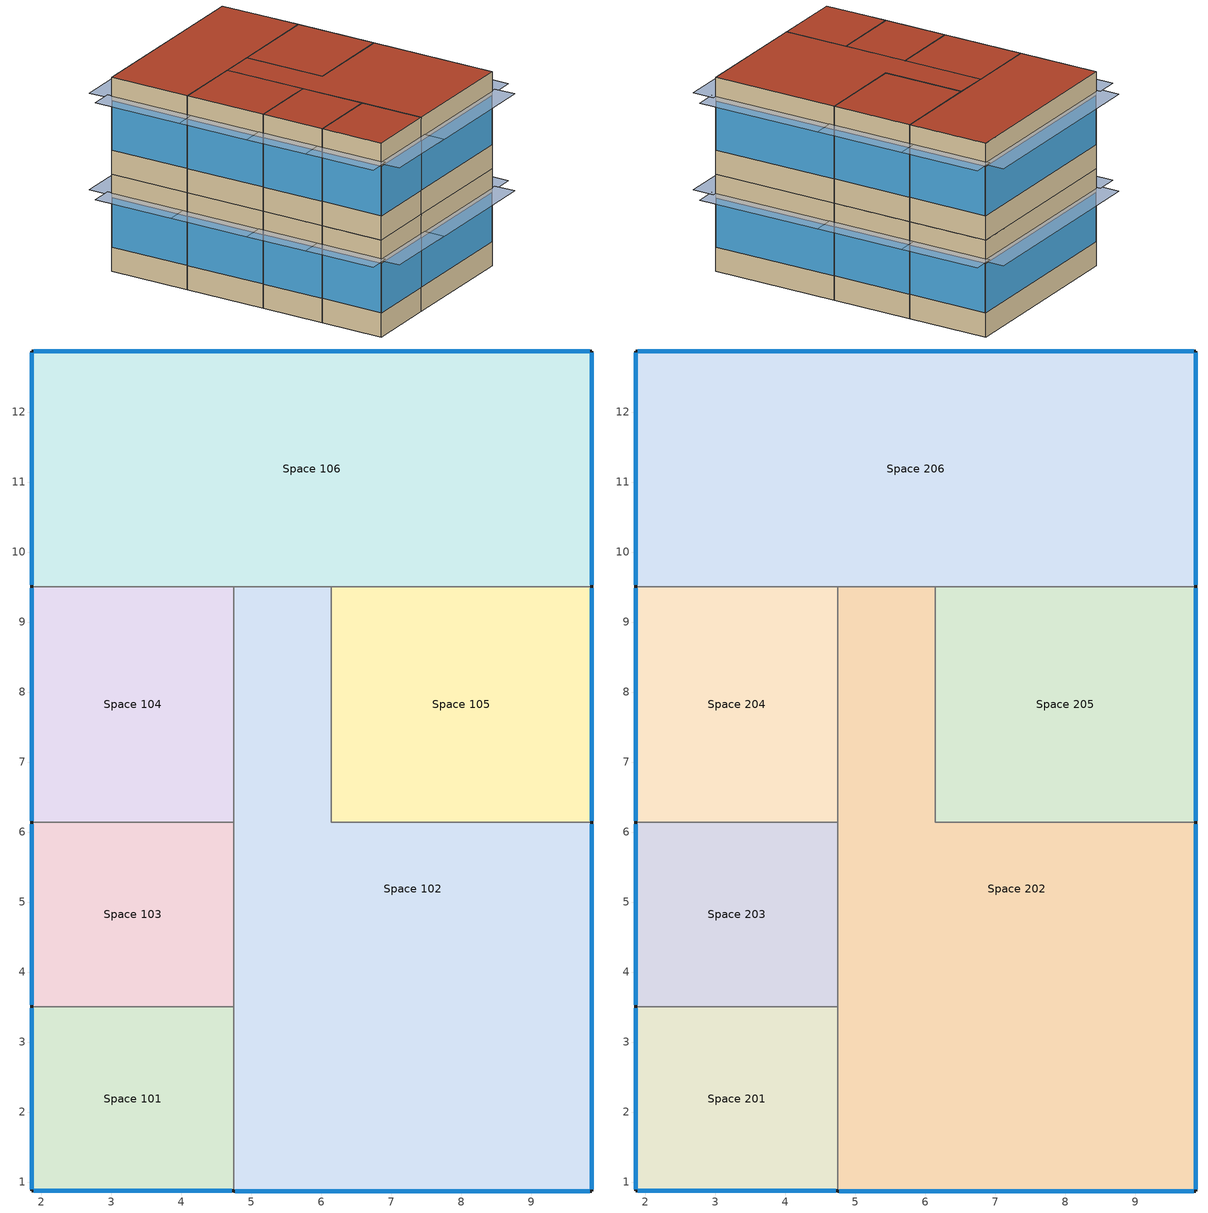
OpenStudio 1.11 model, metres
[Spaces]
Space 101
 floor ground: 4.75,3.5 4.75,0.87 1.87,0.87 1.87,3.5 z0
 wall outside: 1.87,3.5 1.87,0.87 4.75,0.87 z0:4
 wall to Space 103: 4.75,3.5 4.04,3.5 1.87,3.5 z0:4
 wall to Space 102: 4.75,0.87 4.75,3.5 z0:4
 window: 1.87,3.48 1.87,0.9 / 1.89,0.87 4.72,0.87 z1:3.04
Space 102
 floor ground: 6.14,9.5 6.14,6.14 9.87,6.14 9.87,0.87 4.75,0.87 4.75,9.5 z0
 wall outside: 4.75,0.87 9.87,0.87 9.87,6.14 z0:4
 wall to Space 105: 9.87,6.14 6.14,6.14 6.14,9.5 z0:4
 wall to Space 103: 4.75,6.14 4.75,3.5 z0:4
 wall to Space 104: 4.75,9.5 4.75,6.14 z0:4
 wall to Space 106: 6.14,9.5 4.75,9.5 z0:4
 window: 9.87,0.9 9.87,6.11 / 4.77,0.87 9.84,0.87 z1:3.02
Space 103
 floor ground: 4.75,6.14 4.75,3.5 1.87,3.5 1.87,6.14 z0
 wall outside: 1.87,6.14 1.87,3.5 z0:4
 wall to Space 104: 4.75,6.14 4.04,6.14 1.87,6.14 z0:4
 window: 1.87,6.11 1.87,3.53 z1:3.04
Space 104
 floor ground: 4.75,9.5 4.75,6.14 1.87,6.14 1.87,9.5 z0
 wall outside: 1.87,9.5 1.87,6.14 z0:4
 wall to Space 106: 4.75,9.5 1.87,9.5 z0:4
 window: 1.87,9.48 1.87,6.16 z1:3.03
Space 105
 floor ground: 9.87,9.5 9.87,6.14 6.14,6.14 6.14,9.5 z0
 wall outside: 9.87,6.14 9.87,9.5 z0:4
 wall to Space 106: 9.87,9.5 6.14,9.5 z0:4
 window: 9.87,6.16 9.87,9.48 z1:3.03
Space 106
 floor ground: 9.87,12.87 9.87,9.5 1.87,9.5 1.87,12.87 z0
 wall outside: 9.87,9.5 9.87,12.87 1.87,12.87 1.87,9.5 z0:4
 window: 1.87,12.85 1.87,9.53 / 9.87,9.53 9.87,12.85 z1:3.03; 9.84,12.87 1.89,12.87 z1:3.01
Space 201
 floor to Space 101: 4.75,3.5 4.75,0.87 1.87,0.87 1.87,3.5 z4
 wall outside: 1.87,3.5 1.87,0.87 4.75,0.87 z4:8
 wall to Space 203: 4.75,3.5 4.04,3.5 1.87,3.5 z4:8
 wall to Space 202: 4.75,0.87 4.75,3.5 z4:8
 window: 1.87,3.48 1.87,0.9 / 1.89,0.87 4.72,0.87 z5:7.04
 roof outside: 4.75,0.87 4.75,3.5 1.87,3.5 1.87,0.87 z8
Space 202
 floor to Space 102: 6.14,9.5 6.14,6.14 9.87,6.14 9.87,0.87 4.75,0.87 4.75,9.5 z4
 wall outside: 4.75,0.87 9.87,0.87 9.87,6.14 z4:8
 wall to Space 205: 9.87,6.14 6.14,6.14 6.14,9.5 z4:8
 wall to Space 203: 4.75,6.14 4.75,3.5 z4:8
 wall to Space 204: 4.75,9.5 4.75,6.14 z4:8
 wall to Space 206: 6.14,9.5 4.75,9.5 z4:8
 window: 4.77,0.87 9.84,0.87 / 9.87,0.9 9.87,6.11 z5:7.02
 roof outside: 9.87,0.87 9.87,6.14 6.14,6.14 6.14,9.5 4.75,9.5 4.75,0.87 z8
Space 203
 floor to Space 103: 4.75,6.14 4.75,3.5 1.87,3.5 1.87,6.14 z4
 wall outside: 1.87,6.14 1.87,3.5 z4:8
 wall to Space 204: 4.75,6.14 4.04,6.14 1.87,6.14 z4:8
 window: 1.87,6.11 1.87,3.53 z5:7.04
 roof outside: 4.75,3.5 4.75,6.14 1.87,6.14 1.87,3.5 z8
Space 204
 floor to Space 104: 4.75,9.5 4.75,6.14 1.87,6.14 1.87,9.5 z4
 wall outside: 1.87,9.5 1.87,6.14 z4:8
 wall to Space 206: 4.75,9.5 1.87,9.5 z4:8
 window: 1.87,9.48 1.87,6.16 z5:7.03
 roof outside: 4.75,6.14 4.75,9.5 1.87,9.5 1.87,6.14 z8
Space 205
 floor to Space 105: 9.87,9.5 9.87,6.14 6.14,6.14 6.14,9.5 z4
 wall outside: 9.87,6.14 9.87,9.5 z4:8
 wall to Space 206: 9.87,9.5 6.14,9.5 z4:8
 window: 9.87,6.16 9.87,9.48 z5:7.03
 roof outside: 6.14,6.14 9.87,6.14 9.87,9.5 6.14,9.5 z8
Space 206
 floor to Space 106: 9.87,12.87 9.87,9.5 1.87,9.5 1.87,12.87 z4
 wall outside: 9.87,9.5 9.87,12.87 1.87,12.87 1.87,9.5 z4:8
 window: 9.84,12.87 1.89,12.87 z5:7.01; 9.87,9.53 9.87,12.85 / 1.87,12.85 1.87,9.53 z5:7.03
 roof outside: 9.87,9.5 9.87,12.87 1.87,12.87 1.87,9.5 z8
shading: 1.87,0.69 1.87,3.68 0.97,3.68 0.97,0.69 z3.24; 10.76,5.96 10.76,9.68 9.87,9.68 9.87,5.96 z3.23; 1.87,3.33 1.87,6.32 0.97,6.32 0.97,3.33 z3.24; 1.87,5.96 1.87,9.68 0.97,9.68 0.97,5.96 z3.23; 10.04,-0.02 10.04,0.87 4.57,0.87 4.57,-0.02 z7.22; 1.87,0.69 1.87,3.68 0.97,3.68 0.97,0.69 z7.24; 10.04,-0.02 10.04,0.87 4.57,0.87 4.57,-0.02 z3.22; 10.75,0.7 10.75,6.31 9.87,6.31 9.87,0.7 z3.22; 10.76,5.96 10.76,9.68 9.87,9.68 9.87,5.96 z7.23; 10.76,9.33 10.76,13.05 9.87,13.05 9.87,9.33 z7.23; 10.76,9.33 10.76,13.05 9.87,13.05 9.87,9.33 z3.23; 4.93,-0.02 4.93,0.87 1.69,0.87 1.69,-0.02 z3.24; 1.87,9.33 1.87,13.05 0.97,13.05 0.97,9.33 z7.23; 10.75,0.7 10.75,6.31 9.87,6.31 9.87,0.7 z7.22; 10.04,12.87 10.04,13.76 1.69,13.76 1.69,12.87 z7.21; 1.87,5.96 1.87,9.68 0.97,9.68 0.97,5.96 z7.23; 10.04,12.87 10.04,13.76 1.69,13.76 1.69,12.87 z3.21; 4.93,-0.02 4.93,0.87 1.69,0.87 1.69,-0.02 z7.24; 1.87,3.33 1.87,6.32 0.97,6.32 0.97,3.33 z7.24; 1.87,9.33 1.87,13.05 0.97,13.05 0.97,9.33 z3.23
[Building]
Building 1: North Axis {deg}=-0; Space Type=189.1-2009 - Office - OpenOffice - CZ4-8; Default Construction Set=189.1-2009 - CZ5 - Office
[Site]
Piacenza: Latitude {deg}=44.92; Longitude {deg}=9.73; Time Zone {hr}=1; Elevation {m}=134
[ClimateZones]
Climate Zone Institution Name 1=ASHRAE; Climate Zone Document Name 1=ANSI/ASHRAE Standard 169; Climate Zone Document Year 1=2006; Climate Zone Institution Name 2=CEC; Climate Zone Document Name 2=California Climate Zone Descriptions; Climate Zone Document Year 2=1995
[SizingPeriod:DesignDay] Barometric Pressure {Pa}=99726; Sky Clearness=0; Rain Indicator=0; Snow Indicator=0; Day of Month=21; Daylight Saving Time Indicator=0; Dry-Bulb Temperature Range Modifier Type=DefaultMultipliers
Name | Maximum Dry-Bulb Temperature {C} | Daily Dry-Bulb Temperature Range {deltaC} | Humidity Indicating Conditions at Maximum Dry-Bulb | Wind Speed {m/s} | Wind Direction {deg} | Month | Day Type | Humidity Indicating Type | Solar Model Indicator | ASHRAE Taub | ASHRAE Taud
Piacenza Ann Clg .4% Condns DB=>MWB | 33.1 | 11.9 | 22.7 | 2.3 | 90 | 8 | SummerDesignDay | Wetbulb | ASHRAETau | 0.48 | 1.935
Piacenza Ann Htg Wind 99.6% Condns WS=>MCDB | 5.8 | 0 | 5.8 | 8.9 | 250 | 1 | WinterDesignDay | Wetbulb | ASHRAEClearSky
Piacenza Ann Clg .4% Condns Enth=>MDB | 30.3 | 11.9 | 74900 | 2.3 | 90 | 8 | SummerDesignDay | Enthalpy | ASHRAETau | 0.48 | 1.935
Piacenza Ann Htg 99.6% Condns DB | -6.1 | 0 | -6.1 | 2 | 250 | 1 | WinterDesignDay | Wetbulb | ASHRAEClearSky
Piacenza Ann Hum_n 99.6% Condns DP=>MCDB | 3.5 | 0 | -11.3 | 2 | 250 | 1 | WinterDesignDay | Dewpoint | ASHRAEClearSky
Piacenza Ann Clg .4% Condns WB=>MDB | 30.1 | 11.9 | 24.6 | 2.3 | 90 | 8 | SummerDesignDay | Wetbulb | ASHRAETau | 0.48 | 1.935
Piacenza Ann Clg .4% Condns DP=>MDB | 27.4 | 11.9 | 23 | 2.3 | 90 | 8 | SummerDesignDay | Dewpoint | ASHRAETau | 0.48 | 1.935
[DefaultConstructionSet] Interior Partition Construction=Interior Partition
Name | Default Exterior Surface Constructions | Default Interior Surface Constructions | Default Ground Contact Surface Constructions | Default Exterior SubSurface Constructions | Default Interior SubSurface Constructions
189.1-2009 - CZ1 - Office | Default Surface Constructions 1 | Default Surface Constructions 2 | Default Surface Constructions 3 | Default Sub Surface Constructions 1 | Default Sub Surface Constructions 2
189.1-2009 - CZ5 - Office | Default Surface Constructions 13 | Default Surface Constructions 14 | Default Surface Constructions 15 | Default Sub Surface Constructions 9 | Default Sub Surface Constructions 10
[DefaultSurfaceConstructions]
Name | Floor Construction | Wall Construction | Roof Ceiling Construction
Default Surface Constructions 1 | ExtSlabCarpet 4in ClimateZone 1-8 | ASHRAE 189.1-2009 ExtWall Mass ClimateZone 1 | ASHRAE 189.1-2009 ExtRoof IEAD ClimateZone 1
Default Surface Constructions 2; Default Surface Constructions 14 | Interior Floor | Interior Wall | Interior Ceiling
Default Surface Constructions 3; Default Surface Constructions 15 | ExtSlabCarpet 4in ClimateZone 1-8 | ExtSlabCarpet 4in ClimateZone 1-8 | ExtSlabCarpet 4in ClimateZone 1-8
Default Surface Constructions 13 | ExtSlabCarpet 4in ClimateZone 1-8 | ASHRAE 189.1-2009 ExtWall Mass ClimateZone 5 | ASHRAE 189.1-2009 ExtRoof IEAD ClimateZone 2-5
[Construction]
ExtSlabCarpet 4in ClimateZone 1-8: MAT-CC05 4 HW CONCRETE, CP02 CARPET PAD
ASHRAE 189.1-2009 ExtWall Mass ClimateZone 1: 1IN Stucco, 8IN Concrete HW, Wall Insulation [31], 1/2IN Gypsum
ASHRAE 189.1-2009 ExtRoof IEAD ClimateZone 1: Roof Membrane, Roof Insulation [18], Metal Decking
Interior Floor: F16 Acoustic tile, F05 Ceiling air space resistance, M11 100mm lightweight concrete
Interior Wall: G01a 19mm gypsum board, F04 Wall air space resistance, G01a 19mm gypsum board
Interior Ceiling: M11 100mm lightweight concrete, F05 Ceiling air space resistance, F16 Acoustic tile
ASHRAE 189.1-2009 ExtWindow ClimateZone 1: Theoretical Glass [167]
Exterior Door: F08 Metal surface, I01 25mm insulation board
Interior Window: Clear 3mm
Interior Door; Interior Partition: G05 25mm wood
ASHRAE 189.1-2009 ExtRoof IEAD ClimateZone 2-5: Roof Membrane, Roof Insulation [21], Metal Decking
ASHRAE 189.1-2009 ExtWindow ClimateZone 4-5: Theoretical Glass [207]
ASHRAE 189.1-2009 ExtWall Mass ClimateZone 5: 1IN Stucco, 8IN Concrete HW, Wall Insulation [40], 1/2IN Gypsum
[Material] Thermal Absorptance=0.9
Name | Roughness | Thickness {m} | Conductivity {W/m-K} | Density {kg/m3} | Specific Heat {J/kg-K} | Solar Absorptance | Visible Absorptance
MAT-CC05 4 HW CONCRETE | Rough | 0.1016 | 1.311 | 2240 | 836.8 | 0.85 | 0.85
1IN Stucco | Smooth | 0.0253 | 0.6918 | 1858 | 837 | 0.92 | 0.92
8IN Concrete HW | MediumRough | 0.2033 | 1.7296 | 2243 | 837 | 0.65 | 0.65
Wall Insulation [31] | MediumRough | 0.0337 | 0.0432 | 91 | 837 | 0.5 | 0.5
1/2IN Gypsum | Smooth | 0.0127 | 0.16 | 784.9 | 830 | 0.4 | 0.4
Roof Membrane | VeryRough | 0.0095 | 0.16 | 1121.29 | 1460 | 0.7 | 0.7
Roof Insulation [18] | MediumRough | 0.1693 | 0.049 | 265 | 836.8 | 0.7 | 0.7
Metal Decking | MediumSmooth | 0.0015 | 45.006 | 7680 | 418.4 | 0.6 | 0.6
F16 Acoustic tile | MediumSmooth | 0.0191 | 0.06 | 368 | 590 | 0.3 | 0.3
M11 100mm lightweight concrete | MediumRough | 0.1016 | 0.53 | 1280 | 840 | 0.5 | 0.5
G01a 19mm gypsum board | MediumSmooth | 0.019 | 0.16 | 800 | 1090 | 0.4 | 0.4
F08 Metal surface | Smooth | 0.0008 | 45.28 | 7824 | 500 | 0.7 | 0.7
I01 25mm insulation board | MediumRough | 0.0254 | 0.03 | 43 | 1210 | 0.6 | 0.6
G05 25mm wood | MediumSmooth | 0.0254 | 0.15 | 608 | 1630 | 0.5 | 0.5
Roof Insulation [21] | MediumRough | 0.2105 | 0.049 | 265 | 836.8 | 0.7 | 0.7
Wall Insulation [40] | MediumRough | 0.0794 | 0.0432 | 91 | 837 | 0.5 | 0.5
[Material:NoMass]
CP02 CARPET PAD: Roughness=Smooth; Thermal Resistance {m2-K/W}=0.1; Thermal Absorptance=0.9; Solar Absorptance=0.8; Visible Absorptance=0.8
[Material:AirGap]
Name | Thermal Resistance {m2-K/W}
F05 Ceiling air space resistance | 0.18
F04 Wall air space resistance | 0.15
[DefaultSubSurfaceConstructions]
Name | Fixed Window Construction | Operable Window Construction | Door Construction | Tubular Daylight Dome Construction | Tubular Daylight Diffuser Construction
Default Sub Surface Constructions 1 | ASHRAE 189.1-2009 ExtWindow ClimateZone 1 | ASHRAE 189.1-2009 ExtWindow ClimateZone 1 | Exterior Door | Interior Window | Interior Window
Default Sub Surface Constructions 2; Default Sub Surface Constructions 10 | Interior Window | Interior Window | Interior Door
Default Sub Surface Constructions 9 | ASHRAE 189.1-2009 ExtWindow ClimateZone 4-5 | ASHRAE 189.1-2009 ExtWindow ClimateZone 4-5 | Exterior Door | Interior Window | Interior Window
[WindowMaterial:Glazing] Optical Data Type=SpectralAverage; Thickness {m}=0.003; Back Side Solar Reflectance at Normal Incidence=0; Back Side Visible Reflectance at Normal Incidence=0; Infrared Transmittance at Normal Incidence=0; Dirt Correction Factor for Solar and Visible Transmittance=1; Solar Diffusing=No
Name | Solar Transmittance at Normal Incidence | Front Side Solar Reflectance at Normal Incidence | Visible Transmittance at Normal Incidence | Front Side Visible Reflectance at Normal Incidence | Front Side Infrared Hemispherical Emissivity | Back Side Infrared Hemispherical Emissivity | Conductivity {W/m-K}
Theoretical Glass [167] | 0.2374 | 0.7126 | 0.2512 | 0.6988 | 0.985 | 0.985 | 2.1073
Clear 3mm | 0.837 | 0.075 | 0.898 | 0.081 | 0.84 | 0.84 | 0.9
Theoretical Glass [207] | 0.3311 | 0.6189 | 0.44 | 0.51 | 0.9 | 0.9 | 0.0133
[SpaceType] Standards Building Type=Office
Name | Default Schedule Set | Design Specification Outdoor Air Object | Standards Space Type
189.1-2009 - Office - Conference - CZ1-3 | 189.1-2009 - Office - Conference - CZ1-3 Schedule Set | 189.1-2009 - Office - Conference - CZ1-3 Ventilation | Conference
189.1-2009 - Office - IT_Room - CZ1-3 | 189.1-2009 - Office - IT_Room - CZ1-3 Schedule Set | 189.1-2009 - Office - IT_Room - CZ1-3 Ventilation | IT_Room
189.1-2009 - Office - OpenOffice - CZ1-3 | 189.1-2009 - Office - OpenOffice - CZ1-3 Schedule Set | 189.1-2009 - Office - OpenOffice - CZ1-3 Ventilation | OpenOffice
189.1-2009 - Office - OpenOffice - CZ4-8 | 189.1-2009 - Office - OpenOffice - CZ4-8 Schedule Set | 189.1-2009 - Office - OpenOffice - CZ4-8 Ventilation | OpenOffice
[DefaultScheduleSet] People Activity Level Schedule=Office Activity; Lighting Schedule=Office Bldg Light; Electric Equipment Schedule=Office Bldg Equip; Infiltration Schedule=Office Infil Quarter On
Name | Number of People Schedule
189.1-2009 - Office - Conference - CZ1-3 Schedule Set; 189.1-2009 - Office - IT_Room - CZ1-3 Schedule Set | Office Misc Occ
189.1-2009 - Office - OpenOffice - CZ1-3 Schedule Set; 189.1-2009 - Office - OpenOffice - CZ4-8 Schedule Set | Office Work Occ
[Lights:Definition] Design Level Calculation Method=Watts/Area
Name | Watts per Space Floor Area {W/m2}
189.1-2009 - Office - Conference - CZ1-3 Lights Definition | 12.5938
189.1-2009 - Office - IT_Room - CZ1-3 Lights Definition; 189.1-2009 - Office - OpenOffice - CZ1-3 Lights Definition; 189.1-2009 - Office - OpenOffice - CZ4-8 Lights Definition | 10.6563
[Lights]
Name | Lights Definition | Space or SpaceType
189.1-2009 - Office - Conference - CZ1-3 Lights | 189.1-2009 - Office - Conference - CZ1-3 Lights Definition | 189.1-2009 - Office - Conference - CZ1-3
189.1-2009 - Office - IT_Room - CZ1-3 Lights | 189.1-2009 - Office - IT_Room - CZ1-3 Lights Definition | 189.1-2009 - Office - IT_Room - CZ1-3
189.1-2009 - Office - OpenOffice - CZ1-3 Lights | 189.1-2009 - Office - OpenOffice - CZ1-3 Lights Definition | 189.1-2009 - Office - OpenOffice - CZ1-3
189.1-2009 - Office - OpenOffice - CZ4-8 Lights | 189.1-2009 - Office - OpenOffice - CZ4-8 Lights Definition | 189.1-2009 - Office - OpenOffice - CZ4-8
[DesignSpecification:OutdoorAir] Outdoor Air Method=Sum
Name | Outdoor Air Flow per Person {m3/s-person} | Outdoor Air Flow per Floor Area {m3/s-m2}
189.1-2009 - Office - Conference - CZ1-3 Ventilation; 189.1-2009 - Office - OpenOffice - CZ1-3 Ventilation; 189.1-2009 - Office - OpenOffice - CZ4-8 Ventilation | 0.00943895
189.1-2009 - Office - IT_Room - CZ1-3 Ventilation |  | 0.000254
[People:Definition] Number of People Calculation Method=People/Area; Fraction Radiant=0.3
Name | People per Space Floor Area {person/m2}
189.1-2009 - Office - Conference - CZ1-3 People Definition | 0.538196
189.1-2009 - Office - IT_Room - CZ1-3 People Definition | 0.0538196
189.1-2009 - Office - OpenOffice - CZ1-3 People Definition; 189.1-2009 - Office - OpenOffice - CZ4-8 People Definition | 0.0565105
[People]
Name | People Definition | Space or SpaceType
189.1-2009 - Office - Conference - CZ1-3 People | 189.1-2009 - Office - Conference - CZ1-3 People Definition | 189.1-2009 - Office - Conference - CZ1-3
189.1-2009 - Office - IT_Room - CZ1-3 People | 189.1-2009 - Office - IT_Room - CZ1-3 People Definition | 189.1-2009 - Office - IT_Room - CZ1-3
189.1-2009 - Office - OpenOffice - CZ1-3 People | 189.1-2009 - Office - OpenOffice - CZ1-3 People Definition | 189.1-2009 - Office - OpenOffice - CZ1-3
189.1-2009 - Office - OpenOffice - CZ4-8 People | 189.1-2009 - Office - OpenOffice - CZ4-8 People Definition | 189.1-2009 - Office - OpenOffice - CZ4-8
[SpaceInfiltration:DesignFlowRate] Design Flow Rate Calculation Method=Flow/ExteriorArea
Name | Space or SpaceType | Flow per Exterior Surface Area {m3/s-m2}
189.1-2009 - Office - Conference - CZ1-3 Infiltration | 189.1-2009 - Office - Conference - CZ1-3 | 0.00030226
189.1-2009 - Office - IT_Room - CZ1-3 Infiltration | 189.1-2009 - Office - IT_Room - CZ1-3 | 0.00030226
189.1-2009 - Office - OpenOffice - CZ1-3 Infiltration | 189.1-2009 - Office - OpenOffice - CZ1-3 | 0.00030226
189.1-2009 - Office - OpenOffice - CZ4-8 Infiltration | 189.1-2009 - Office - OpenOffice - CZ4-8 | 0.000226568
[ElectricEquipment:Definition] Design Level Calculation Method=Watts/Area
Name | Watts per Space Floor Area {W/m2}
189.1-2009 - Office - Conference - CZ1-3 Electric Equipment Definition | 3.98265
189.1-2009 - Office - IT_Room - CZ1-3 Electric Equipment Definition | 16.7917
189.1-2009 - Office - OpenOffice - CZ1-3 Electric Equipment Definition; 189.1-2009 - Office - OpenOffice - CZ4-8 Electric Equipment Definition | 7.64238
[ElectricEquipment]
Name | Electric Equipment Definition | Space or SpaceType
189.1-2009 - Office - Conference - CZ1-3 Electric Equipment | 189.1-2009 - Office - Conference - CZ1-3 Electric Equipment Definition | 189.1-2009 - Office - Conference - CZ1-3
189.1-2009 - Office - IT_Room - CZ1-3 Electric Equipment | 189.1-2009 - Office - IT_Room - CZ1-3 Electric Equipment Definition | 189.1-2009 - Office - IT_Room - CZ1-3
189.1-2009 - Office - OpenOffice - CZ1-3 Electric Equipment | 189.1-2009 - Office - OpenOffice - CZ1-3 Electric Equipment Definition | 189.1-2009 - Office - OpenOffice - CZ1-3
189.1-2009 - Office - OpenOffice - CZ4-8 Electric Equipment | 189.1-2009 - Office - OpenOffice - CZ4-8 Electric Equipment Definition | 189.1-2009 - Office - OpenOffice - CZ4-8
[ThermostatSetpoint:DualSetpoint] Heating Setpoint Temperature Schedule=Medium Office HtgSetp; Cooling Setpoint Temperature Schedule=Medium Office ClgSetp
Thermal Zone 1 Thermostat 1; Thermal Zone 2 Thermostat 1; Thermal Zone 3 Thermostat 1; Thermal Zone 4 Thermostat 1; Thermal Zone 5 Thermostat 1; Thermal Zone 6 Thermostat 1
[BuildingStory] Nominal Floor to Floor Height {m}=4
Name | Nominal Z Coordinate {m}
Building Story 1 | 0
Building Story 2 | 4
[Space] Default Construction Set=189.1-2009 - CZ1 - Office; Building Story=Building Story 1
Name | Space Type | Thermal Zone
Space 101; Space 201 | 189.1-2009 - Office - IT_Room - CZ1-3 | Thermal Zone 2
Space 102; Space 202 | 189.1-2009 - Office - OpenOffice - CZ1-3 | Thermal Zone 1
Space 103; Space 203 | 189.1-2009 - Office - IT_Room - CZ1-3 | Thermal Zone 3
Space 104; Space 204 | 189.1-2009 - Office - IT_Room - CZ1-3 | Thermal Zone 4
Space 105; Space 205 | 189.1-2009 - Office - IT_Room - CZ1-3 | Thermal Zone 6
Space 106; Space 206 | 189.1-2009 - Office - Conference - CZ1-3 | Thermal Zone 5
[ThermalZone] Use Ideal Air Loads=Yes
Name | Thermostat
Thermal Zone 1 | Thermal Zone 1 Thermostat 1
Thermal Zone 2 | Thermal Zone 2 Thermostat 1
Thermal Zone 3 | Thermal Zone 3 Thermostat 1
Thermal Zone 4 | Thermal Zone 4 Thermostat 1
Thermal Zone 5 | Thermal Zone 5 Thermostat 1
Thermal Zone 6 | Thermal Zone 6 Thermostat 1
[Sizing:Zone] Zone Cooling Design Supply Air Temperature Input Method=SupplyAirTemperature; Zone Cooling Design Supply Air Temperature {C}=14; Zone Cooling Design Supply Air Temperature Difference {deltaC}=11.11; Zone Heating Design Supply Air Temperature Input Method=SupplyAirTemperature; Zone Heating Design Supply Air Temperature {C}=40; Zone Heating Design Supply Air Temperature Difference {deltaC}=11.11; Zone Cooling Design Supply Air Humidity Ratio {kg-H2O/kg-air}=0.0085; Zone Heating Design Supply Air Humidity Ratio {kg-H2O/kg-air}=0.008; Cooling Design Air Flow Method=DesignDay; Heating Design Air Flow Method=DesignDay; Account for Dedicated Outdoor Air System=No; Dedicated Outdoor Air System Control Strategy=NeutralSupplyAir; Dedicated Outdoor Air Low Setpoint Temperature for Design {C}=autosize; Dedicated Outdoor Air High Setpoint Temperature for Design {C}=autosize
Thermal Zone 1; Thermal Zone 2; Thermal Zone 3; Thermal Zone 4; Thermal Zone 5; Thermal Zone 6
[Schedule:Ruleset]
Name | Default Day Schedule | Summer Design Day Schedule | Winter Design Day Schedule
Office Bldg Light | Office Bldg Light Default Schedule | Office Bldg Light Summer Design Day | Office Bldg Light Winter Design Day
Office Misc Occ | Office Bldg Occ Default Schedule 1 | Office Bldg Occ Summer Design Day 1 | Office Bldg Occ Winter Design Day 1
Office Activity | Office Activity Default Schedule | Office Activity Summer Design Day | Office Activity Winter Design Day
Office Infil Quarter On | Office Infil Quarter On Default Schedule | Office Infil Quarter On Summer Design Day | Office Infil Quarter On Winter Design Day
Office Bldg Equip | Office Bldg Equip Default Schedule | Office Bldg Equip Summer Design Day | Office Bldg Equip Winter Design Day
Medium Office HtgSetp | Medium Office HtgSetp Default Schedule | Medium Office HtgSetp Summer Design Day | Medium Office HtgSetp Winter Design Day
Medium Office ClgSetp | Medium Office ClgSetp Default Schedule | Medium Office ClgSetp Summer Design Day | Medium Office ClgSetp Winter Design Day
Office Work Occ | Office Bldg Occ Default Schedule | Office Bldg Occ Summer Design Day | Office Bldg Occ Winter Design Day
[Schedule:Day]
Office Bldg Light Default Schedule: 5, 0, 0.05, 7, 0, 0.1, 8, 0, 0.3, 17, 0, 0.9, 18, 0, 0.7, 20, 0, 0.5, 22, 0, 0.3, 23, 0, 0.1, 24, 0, 0.05
Office Bldg Light Summer Design Day; Office Infil Quarter On Rule 1 Day Schedule; Office Bldg Equip Summer Design Day: 24, 0, 1
Office Bldg Light Winter Design Day; Office Bldg Occ Winter Design Day 1; Office Bldg Occ Rule 1 Day Schedule 1; Office Bldg Equip Winter Design Day; Office Bldg Occ Winter Design Day; Office Bldg Occ Rule 1 Day Schedule: 24, 0, 0
Office Bldg Light Rule 1 Day Schedule: 24, 0, 0.05
Office Bldg Light Rule 2 Day Schedule: 6, 0, 0.05, 8, 0, 0.1, 14, 0, 0.5, 17, 0, 0.15, 24, 0, 0.05
Office Bldg Occ Default Schedule 1: 6, 0, 0, 7, 0, 0.1, 8, 0, 0.2, 20, 0, 0.4, 22, 0, 0.1, 24, 0, 0.05
Office Bldg Occ Summer Design Day 1; Office Bldg Occ Summer Design Day: 6, 0, 0, 22, 0, 1, 24, 0, 0.05
Office Bldg Occ Rule 2 Day Schedule 1: 6, 0, 0, 8, 0, 0.1, 14, 0, 0.25, 17, 0, 0.1, 24, 0, 0
Office Activity Default Schedule; Office Activity Summer Design Day; Office Activity Winter Design Day: 24, 0, 132
Office Infil Quarter On Default Schedule; Office Infil Quarter On Summer Design Day: 6, 0, 1, 22, 0, 0.25, 24, 0, 1
Office Infil Quarter On Winter Design Day; Office Infil Quarter On Rule 2 Day Schedule: 6, 0, 1, 18, 0, 0.25, 24, 0, 1
Office Bldg Equip Default Schedule: 8, 0, 0.4, 12, 0, 0.9, 13, 0, 0.8, 17, 0, 0.9, 18, 0, 0.8, 20, 0, 0.6, 22, 0, 0.5, 24, 0, 0.4
Office Bldg Equip Rule 1 Day Schedule: 24, 0, 0.3
Office Bldg Equip Rule 2 Day Schedule: 6, 0, 0.3, 8, 0, 0.4, 14, 0, 0.5, 17, 0, 0.35, 24, 0, 0.3
Medium Office HtgSetp Default Schedule: 6, 0, 15.6, 22, 0, 21, 24, 0, 15.6
Medium Office HtgSetp Summer Design Day; Medium Office HtgSetp Rule 1 Day Schedule: 24, 0, 15.6
Medium Office HtgSetp Winter Design Day: 24, 0, 21
Medium Office HtgSetp Rule 2 Day Schedule: 6, 0, 15.6, 18, 0, 21, 24, 0, 15.6
Medium Office ClgSetp Default Schedule; Medium Office ClgSetp Summer Design Day: 6, 0, 26.7, 22, 0, 24, 24, 0, 26.7
Medium Office ClgSetp Winter Design Day; Medium Office ClgSetp Rule 1 Day Schedule: 24, 0, 26.7
Medium Office ClgSetp Rule 2 Day Schedule: 6, 0, 26.7, 18, 0, 24, 24, 0, 26.7
Office Bldg Occ Default Schedule: 6, 0, 0, 7, 0, 0.1, 8, 0, 0.2, 12, 0, 0.85, 13, 0, 0.5, 17, 0, 0.85, 18, 0, 0.7, 20, 0, 0.4, 22, 0, 0.1, 24, 0, 0.05
Office Bldg Occ Rule 2 Day Schedule: 6, 0, 0, 8, 0, 0.1, 14, 0, 0.4, 17, 0, 0.1, 24, 0, 0
[Schedule:Rule] Apply Monday=No; Apply Tuesday=No; Apply Wednesday=No; Apply Thursday=No; Apply Friday=No; Date Specification Type=DateRange; Start Month=1; Start Day=1; End Month=12; End Day=31
Name | Schedule Ruleset | Rule Order | Day Schedule | Apply Sunday | Apply Saturday
Office Bldg Light Rule 1 | Office Bldg Light | 0 | Office Bldg Light Rule 1 Day Schedule | Yes | No
Office Bldg Light Rule 2 | Office Bldg Light | 1 | Office Bldg Light Rule 2 Day Schedule | No | Yes
Office Misc Occ Rule 1 | Office Misc Occ | 0 | Office Bldg Occ Rule 1 Day Schedule 1 | Yes | No
Office Misc Occ Rule 2 | Office Misc Occ | 1 | Office Bldg Occ Rule 2 Day Schedule 1 | No | Yes
Office Infil Quarter On Rule 1 | Office Infil Quarter On | 0 | Office Infil Quarter On Rule 1 Day Schedule | Yes | No
Office Infil Quarter On Rule 2 | Office Infil Quarter On | 1 | Office Infil Quarter On Rule 2 Day Schedule | No | Yes
Office Bldg Equip Rule 1 | Office Bldg Equip | 0 | Office Bldg Equip Rule 1 Day Schedule | Yes | No
Office Bldg Equip Rule 2 | Office Bldg Equip | 1 | Office Bldg Equip Rule 2 Day Schedule | No | Yes
Medium Office HtgSetp Rule 1 | Medium Office HtgSetp | 0 | Medium Office HtgSetp Rule 1 Day Schedule | Yes | No
Medium Office HtgSetp Rule 2 | Medium Office HtgSetp | 1 | Medium Office HtgSetp Rule 2 Day Schedule | No | Yes
Medium Office ClgSetp Rule 1 | Medium Office ClgSetp | 0 | Medium Office ClgSetp Rule 1 Day Schedule | Yes | No
Medium Office ClgSetp Rule 2 | Medium Office ClgSetp | 1 | Medium Office ClgSetp Rule 2 Day Schedule | No | Yes
Office Work Occ Rule 1 | Office Work Occ | 0 | Office Bldg Occ Rule 1 Day Schedule | Yes | No
Office Work Occ Rule 2 | Office Work Occ | 1 | Office Bldg Occ Rule 2 Day Schedule | No | Yes
